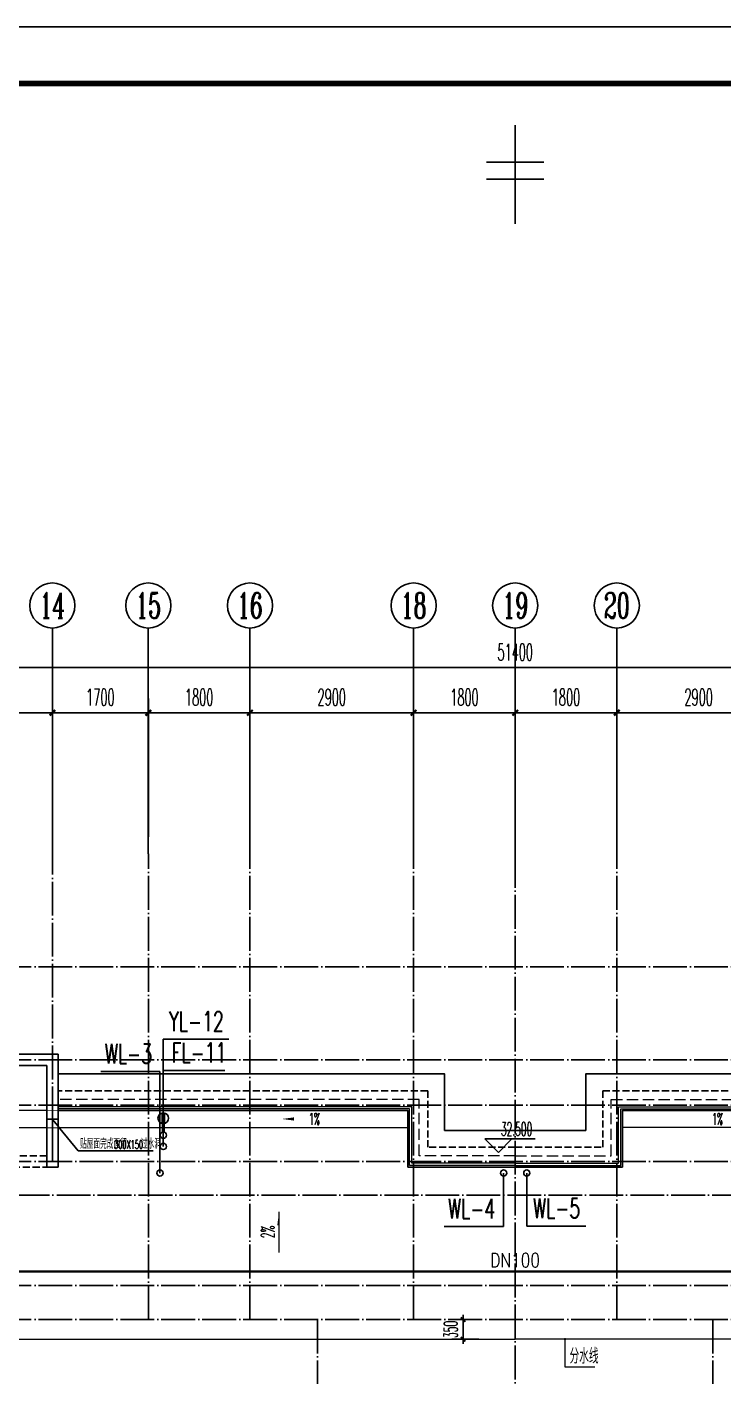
# Model space of a CAD drawing. Extents: x 27938 to 1507990, y 110129 to 923079.
# Drawn here: x 844267 to 856599, y 291913 to 315815 of the extents above; entities that cross this region are included whole.
import ezdxf
from ezdxf.enums import TextEntityAlignment as Align

# ---------------------------------------------------------------- set-up
doc = ezdxf.new("R2010")
doc.units = 0
doc.header["$LTSCALE"] = 1000
doc.header["$MEASUREMENT"] = 0
for name, pattern in [('#P_--_20B1_001_t3$0$DASH', [0.35, 0.25, -0.1]), ('__DASH', [0.35, 0.25, -0.1]), ('DASH', [0.35, 0.25, -0.1]), ('DOTE', [2.42, 2, -0.2, 0.02, -0.2])]:
    doc.linetypes.add(name, pattern=pattern)
for name, color, linetype in [('AXIS', 3, 'Continuous'), ('AXIS_TEXT', 7, 'Continuous'), ('DIM_ELEV', 3, 'Continuous'), ('DIM_LEAD', 3, 'Continuous'), ('DIM_废水', 31, 'Continuous'), ('DIM_污水', 2, 'Continuous'), ('DIM_雨水', 4, 'Continuous'), ('DOTE', 1, 'Continuous'), ('EQUIP_雨水斗', 7, 'Continuous'), ('PIPE-不分区消火栓', 1, 'TG_X'), ('PIPE-雨水', 4, 'TG_Y'), ('ROOF', 4, 'Continuous'), ('TEXT_不分区消火栓', 7, 'Continuous'), ('VPIPE-废水', 31, 'Continuous'), ('VPIPE-污水', 2, 'W'), ('VPIPE-雨水', 4, 'Y'), ('WALL', 9, 'Continuous'), ('WINDOW', 4, 'Continuous'), ('图框', 140, 'Continuous'), ('机电标识类', 1, 'Continuous'), ('污水', 3, 'Continuous'), ('看线', 251, 'Continuous')]:
    doc.layers.add(name, color=color, linetype=linetype)
doc.layers.add('yichutu', color=7, linetype='Continuous', true_color=0xffffff, plot=False)
for name, color, linetype, lineweight in [('平面-排水沟', 86, 'Continuous', 15), ('平面-栏杆', 135, 'Continuous', 15), ('平面-看线', 45, 'Continuous', 15)]:
    doc.layers.add(name, color=color, linetype=linetype, lineweight=lineweight)
doc.styles.add('_TCH_AXIS', font='COMPLEX', dxfattribs={"bigfont": 'GBCBIG'})
doc.styles.add('_TCH_DIM', font='SIMPLEX.shx', dxfattribs={"width": 0.7, "bigfont": 'GBCBIG.shx'})
doc.styles.add('_TCH_DIM_T3', font='SIMPLEX.shx', dxfattribs={"width": 0.494118, "bigfont": 'GBCBIG.shx'})
doc.styles.add('_TWT_PIPEDN', font='SIMPLEX', dxfattribs={"width": 0.8, "height": 3.5, "bigfont": 'HZTXT'})
doc.styles.add('_TWT_SERIAL', font='SIMPLEX', dxfattribs={"width": 0.8, "height": 3.5, "bigfont": 'HZTXT'})
doc.styles.add('COMPLEX', font='COMPLEX')
doc.styles.add('DIM_FONT_T3', font='SIMPLEX', dxfattribs={"width": 0.705882, "bigfont": 'GBCBIG'})
doc.styles.get("Standard").update_dxf_attribs({"font": 'gbenor.shx', "bigfont": 'gbcbig.shx'})
doc.styles.add('TG_LINETYPE', font='SIMPLEX', dxfattribs={"width": 0.8, "height": 3, "bigfont": 'HZTXT'})
doc.linetypes.add('TG_X', pattern='A,2,-0.229,["X",TG_LINETYPE,S=0.1,R=0,X=-0.229,Y=-0.15],0', length=2.229)
doc.linetypes.add('TG_Y', pattern='A,2,-0.229,["Y",TG_LINETYPE,S=0.1,R=0,X=-0.229,Y=-0.15],0', length=2.229)
doc.linetypes.add('W', pattern='A,3,-0.2,["W",Standard,S=0.25,R=0,X=-0.1,Y=-0.115],-0.2', length=3.4)
doc.linetypes.add('Y', pattern='A,3,-0.2,["Y",Standard,S=0.25,R=0,X=-0.1,Y=-0.115],-0.2', length=3.4)
doc.dimstyles.new('_TCH_ARCH&&100', dxfattribs={"dimtxt": 297.5, "dimasz": 100, "dimexe": 250, "dimexo": 300, "dimgap": 126.25, "dimtad": 1, "dimdec": 0, "dimzin": 0, "dimdsep": 46, "dimtxsty": '_TCH_DIM_T3', "dimblk": 'ARCHTICK', "dimcen": 0.09, "dimclrt": 4, "dimazin": 2, "dimtfac": 1, "dimtdec": 0, "dimtix": 1, "dimtmove": 2, "dimatfit": 3, "dimfxl": 100, "dimtolj": 1, "dimtzin": 0, "dimarcsym": 0})
doc.dimstyles.new('_TCH_ARCH&&80', dxfattribs={"dimtxt": 238, "dimasz": 80, "dimexe": 200, "dimexo": 240, "dimgap": 101, "dimtad": 1, "dimdec": 0, "dimzin": 0, "dimdsep": 46, "dimtxsty": '_TCH_DIM_T3', "dimblk": 'ARCHTICK', "dimcen": 0.09, "dimclrt": 4, "dimazin": 2, "dimtfac": 1, "dimtdec": 0, "dimtix": 1, "dimtmove": 2, "dimatfit": 3, "dimfxl": 100, "dimtolj": 1, "dimtzin": 0, "dimarcsym": 0})

# ---------------------------------------------------------------- blocks, each defined once
blk = doc.blocks.new('TK')
at = {"layer": '图框'}
blk.add_lwpolyline([(465375, 548714), (549475, 548714), (549475, 489314), (465375, 489314)], close=True, dxfattribs=at)
blk.add_lwpolyline([(465375, 548714), (549475, 548714), (549475, 489314), (465375, 489314)], close=True, dxfattribs=at)
at = {"layer": '图框', "const_width": 100}
blk.add_lwpolyline([(548475, 490314), (548475, 547714), (467875, 547714), (467875, 490314)], close=True, dxfattribs=at)
blk = doc.blocks.new('GDGDGDSDA')
at = {"layer": 'DOTE', "color": 0, "linetype": 'DOTE', "ltscale": 0.3}
for p, q in [((436135, 370658), (436135, 376108)), ((437835, 367858), (437835, 376108)), ((439635, 367858), (439635, 376108)), ((442535, 367858), (442535, 376108)), ((444335, 376108), (444335, 359558)), ((446135, 367858), (446135, 376108)), ((471335, 374108), (417335, 374108)), ((471335, 372458), (417335, 372458)), ((471335, 371658), (417335, 371658)), ((471335, 370658), (417335, 370658)), ((417335, 370059), (471335, 370059)), ((471335, 368458), (417335, 368458)), ((471335, 367858), (417335, 367858)), ((440835, 367858), (440835, 359558)), ((447835, 367858), (447835, 359558))]:
    blk.add_line(p, q, dxfattribs=at)
blk = doc.blocks.new('GDGDGDGRGD')
at = {"linetype": '__DASH', "ltscale": 0.1}
blk.add_wipeout([(428917, 296115), (428717, 296115), (428717, 295815), (428917, 295815)], dxfattribs=at).dxf.layer = '污水'
at = {"layer": '机电标识类', "color": 250, "linetype": 'DASH', "ltscale": 400}
for p, q in [((428817, 295715), (428817, 296215)), ((428917, 295965), (428717, 295965))]:
    blk.add_line(p, q, dxfattribs=at)
at = {"layer": '污水', "linetype": '__DASH', "ltscale": 0.1, "const_width": 10}
blk.add_lwpolyline([(428917, 296115), (428717, 296115), (428717, 295815), (428917, 295815)], close=True, dxfattribs=at)
blk = doc.blocks.new('yct-841-594-84100-59399.9999999999-100-1000.0')
at = {"layer": 'yichutu', "color": 7, "true_color": 0xffffff}
blk.add_lwpolyline([(0, 0), (0, 59400), (84100, 59400), (84100, 0)], close=True, dxfattribs=at)
blk = doc.blocks.new('_ArchTick')
at = {"color": 0, "linetype": 'ByBlock', "const_width": 0.4}
blk.add_lwpolyline([(-0.5, -0.5), (0.5, 0.5)], dxfattribs=at)
blk = doc.blocks.new('*D921')
at = {"layer": 'Defpoints', "color": 0}
for p in [(851993, 292915), (852515, 292915), (852515, 292565)]:
    blk.add_point(p, dxfattribs=at)
at = {"layer": '平面-排水沟', "color": 0, "lineweight": -2}
for p, q in [((852275, 292915), (851793, 292915)), ((851993, 292915), (851993, 292995)), ((851993, 292565), (851993, 292915)), ((852275, 292565), (851793, 292565)), ((851993, 292565), (851993, 292485))]:
    blk.add_line(p, q, dxfattribs=at)
at = {"layer": '平面-排水沟', "color": 0, "lineweight": -2, "xscale": 80, "yscale": 80, "zscale": 80}
for p, rotation in [((851993, 292915), 270), ((851993, 292565), 90)]:
    blk.add_blockref('_ArchTick', p, dxfattribs=dict(at, rotation=rotation))
at = {"layer": '平面-排水沟', "color": 4, "insert": (851773, 292740), "char_height": 238, "attachment_point": 5, "rotation": 90, "style": '_TCH_DIM_T3'}
blk.add_mtext('\\A1;350', dxfattribs=at)
blk = doc.blocks.new('*D962')
at = {"layer": 'AXIS', "color": 0, "lineweight": -2}
for p, q in [((854717, 301465), (854717, 303915)), ((857617, 301465), (857617, 303915)), ((854717, 303665), (857617, 303665))]:
    blk.add_line(p, q, dxfattribs=at)
at = {"layer": 'Defpoints', "color": 0}
for p in [(857617, 303665), (854717, 301165), (857617, 301165)]:
    blk.add_point(p, dxfattribs=at)
at = {"layer": 'AXIS', "color": 0, "lineweight": -2, "xscale": 100, "yscale": 100, "zscale": 100, "rotation": 180}
blk.add_blockref('_ArchTick', (854717, 303665), dxfattribs=at)
at = {"layer": 'AXIS', "color": 0, "lineweight": -2, "xscale": 100, "yscale": 100, "zscale": 100}
blk.add_blockref('_ArchTick', (857617, 303665), dxfattribs=at)
at = {"layer": 'AXIS', "color": 4, "insert": (856167, 303940), "char_height": 297.5, "attachment_point": 5, "style": '_TCH_DIM_T3'}
blk.add_mtext('\\A1;2900', dxfattribs=at)
blk = doc.blocks.new('*D963')
at = {"layer": 'AXIS', "color": 0, "lineweight": -2}
for p, q in [((852917, 301465), (852917, 303915)), ((854717, 301465), (854717, 303915)), ((852917, 303665), (854717, 303665))]:
    blk.add_line(p, q, dxfattribs=at)
at = {"layer": 'Defpoints', "color": 0}
for p in [(854717, 303665), (852917, 301165), (854717, 301165)]:
    blk.add_point(p, dxfattribs=at)
at = {"layer": 'AXIS', "color": 0, "lineweight": -2, "xscale": 100, "yscale": 100, "zscale": 100, "rotation": 180}
blk.add_blockref('_ArchTick', (852917, 303665), dxfattribs=at)
at = {"layer": 'AXIS', "color": 0, "lineweight": -2, "xscale": 100, "yscale": 100, "zscale": 100}
blk.add_blockref('_ArchTick', (854717, 303665), dxfattribs=at)
at = {"layer": 'AXIS', "color": 4, "insert": (853817, 303940), "char_height": 297.5, "attachment_point": 5, "style": '_TCH_DIM_T3'}
blk.add_mtext('\\A1;1800', dxfattribs=at)
blk = doc.blocks.new('*D971')
at = {"layer": 'AXIS', "color": 0, "lineweight": -2}
for p, q in [((841817, 301465), (841817, 303915)), ((844717, 301465), (844717, 303915)), ((841817, 303665), (844717, 303665))]:
    blk.add_line(p, q, dxfattribs=at)
at = {"layer": 'Defpoints', "color": 0}
for p in [(844717, 303665), (841817, 301165), (844717, 301165)]:
    blk.add_point(p, dxfattribs=at)
at = {"layer": 'AXIS', "color": 0, "lineweight": -2, "xscale": 100, "yscale": 100, "zscale": 100, "rotation": 180}
blk.add_blockref('_ArchTick', (841817, 303665), dxfattribs=at)
at = {"layer": 'AXIS', "color": 0, "lineweight": -2, "xscale": 100, "yscale": 100, "zscale": 100}
blk.add_blockref('_ArchTick', (844717, 303665), dxfattribs=at)
at = {"layer": 'AXIS', "color": 4, "insert": (843267, 303940), "char_height": 297.5, "attachment_point": 5, "style": '_TCH_DIM_T3'}
blk.add_mtext('\\A1;2900', dxfattribs=at)
blk = doc.blocks.new('*D972')
at = {"layer": 'AXIS', "color": 0, "lineweight": -2}
for p, q in [((844717, 301465), (844717, 303915)), ((846417, 301465), (846417, 303915)), ((844717, 303665), (846417, 303665))]:
    blk.add_line(p, q, dxfattribs=at)
at = {"layer": 'Defpoints', "color": 0}
for p in [(846417, 303665), (844717, 301165), (846417, 301165)]:
    blk.add_point(p, dxfattribs=at)
at = {"layer": 'AXIS', "color": 0, "lineweight": -2, "xscale": 100, "yscale": 100, "zscale": 100, "rotation": 180}
blk.add_blockref('_ArchTick', (844717, 303665), dxfattribs=at)
at = {"layer": 'AXIS', "color": 0, "lineweight": -2, "xscale": 100, "yscale": 100, "zscale": 100}
blk.add_blockref('_ArchTick', (846417, 303665), dxfattribs=at)
at = {"layer": 'AXIS', "color": 4, "insert": (845567, 303940), "char_height": 297.5, "attachment_point": 5, "style": '_TCH_DIM_T3'}
blk.add_mtext('\\A1;1700', dxfattribs=at)
blk = doc.blocks.new('*D973')
at = {"layer": 'AXIS', "color": 0, "lineweight": -2}
for p, q in [((846417, 301465), (846417, 303915)), ((848217, 301465), (848217, 303915)), ((846417, 303665), (848217, 303665))]:
    blk.add_line(p, q, dxfattribs=at)
at = {"layer": 'Defpoints', "color": 0}
for p in [(848217, 303665), (846417, 301165), (848217, 301165)]:
    blk.add_point(p, dxfattribs=at)
at = {"layer": 'AXIS', "color": 0, "lineweight": -2, "xscale": 100, "yscale": 100, "zscale": 100, "rotation": 180}
blk.add_blockref('_ArchTick', (846417, 303665), dxfattribs=at)
at = {"layer": 'AXIS', "color": 0, "lineweight": -2, "xscale": 100, "yscale": 100, "zscale": 100}
blk.add_blockref('_ArchTick', (848217, 303665), dxfattribs=at)
at = {"layer": 'AXIS', "color": 4, "insert": (847317, 303940), "char_height": 297.5, "attachment_point": 5, "style": '_TCH_DIM_T3'}
blk.add_mtext('\\A1;1800', dxfattribs=at)
blk = doc.blocks.new('*D974')
at = {"layer": 'AXIS', "color": 0, "lineweight": -2}
for p, q in [((848217, 301465), (848217, 303915)), ((851117, 301465), (851117, 303915)), ((848217, 303665), (851117, 303665))]:
    blk.add_line(p, q, dxfattribs=at)
at = {"layer": 'Defpoints', "color": 0}
for p in [(851117, 303665), (848217, 301165), (851117, 301165)]:
    blk.add_point(p, dxfattribs=at)
at = {"layer": 'AXIS', "color": 0, "lineweight": -2, "xscale": 100, "yscale": 100, "zscale": 100, "rotation": 180}
blk.add_blockref('_ArchTick', (848217, 303665), dxfattribs=at)
at = {"layer": 'AXIS', "color": 0, "lineweight": -2, "xscale": 100, "yscale": 100, "zscale": 100}
blk.add_blockref('_ArchTick', (851117, 303665), dxfattribs=at)
at = {"layer": 'AXIS', "color": 4, "insert": (849667, 303940), "char_height": 297.5, "attachment_point": 5, "style": '_TCH_DIM_T3'}
blk.add_mtext('\\A1;2900', dxfattribs=at)
blk = doc.blocks.new('*D975')
at = {"layer": 'AXIS', "color": 0, "lineweight": -2}
for p, q in [((851117, 301465), (851117, 303915)), ((852917, 301465), (852917, 303915)), ((851117, 303665), (852917, 303665))]:
    blk.add_line(p, q, dxfattribs=at)
at = {"layer": 'Defpoints', "color": 0}
for p in [(852917, 303665), (851117, 301165), (852917, 301165)]:
    blk.add_point(p, dxfattribs=at)
at = {"layer": 'AXIS', "color": 0, "lineweight": -2, "xscale": 100, "yscale": 100, "zscale": 100, "rotation": 180}
blk.add_blockref('_ArchTick', (851117, 303665), dxfattribs=at)
at = {"layer": 'AXIS', "color": 0, "lineweight": -2, "xscale": 100, "yscale": 100, "zscale": 100}
blk.add_blockref('_ArchTick', (852917, 303665), dxfattribs=at)
at = {"layer": 'AXIS', "color": 4, "insert": (852017, 303940), "char_height": 297.5, "attachment_point": 5, "style": '_TCH_DIM_T3'}
blk.add_mtext('\\A1;1800', dxfattribs=at)
blk = doc.blocks.new('*D976')
at = {"layer": 'AXIS', "color": 0, "lineweight": -2}
for p, q in [((827217, 301465), (827217, 304715)), ((878617, 301465), (878617, 304715)), ((827217, 304465), (878617, 304465))]:
    blk.add_line(p, q, dxfattribs=at)
at = {"layer": 'Defpoints', "color": 0}
for p in [(878617, 304465), (827217, 301165), (878617, 301165)]:
    blk.add_point(p, dxfattribs=at)
at = {"layer": 'AXIS', "color": 0, "lineweight": -2, "xscale": 100, "yscale": 100, "zscale": 100, "rotation": 180}
blk.add_blockref('_ArchTick', (827217, 304465), dxfattribs=at)
at = {"layer": 'AXIS', "color": 0, "lineweight": -2, "xscale": 100, "yscale": 100, "zscale": 100}
blk.add_blockref('_ArchTick', (878617, 304465), dxfattribs=at)
at = {"layer": 'AXIS', "color": 4, "insert": (852917, 304740), "char_height": 297.5, "attachment_point": 5, "style": '_TCH_DIM_T3'}
blk.add_mtext('\\A1;51400', dxfattribs=at)
blk = doc.blocks.new('_AXISO')
blk.add_circle((0, 0), 0.5)
at = {"layer": 'AXIS_TEXT', "style": 'COMPLEX', "width": 1.041667}
blk.add_attdef('A', text='', height=0.56, dxfattribs=at).set_placement((-0.25, -0.28), (0.25, -0.28), align=Align.FIT)
blk = doc.blocks.new('$TwtSys$00000139')
at = {"color": 7}
for p, q in [((-19, 92, 0), (-19, -92, 0)), ((19, 92, 0), (19, -92, 0))]:
    blk.add_line(p, q, dxfattribs=at)
blk.add_circle((0, 0, 0), 93.8)

msp = doc.modelspace()

# ---------------------------------------------------------------- hatches: boundary and pattern name
at = {"layer": '平面-排水沟'}
msp.add_hatch(color=8, dxfattribs=at).paths.add_polyline_path([(848732.7, 294822.1), (848732.7, 294582.1), (848700.7, 294582.1)])

# ---------------------------------------------------------------- linework, layer by layer
at = {"color": 8}
for p, q in [((852916.6, 314076.5), (852916.6, 312325.4)), ((852916.6, 314076.5), (852916.6, 312325.4)), ((852409.2, 313419.9), (853424, 313419.9)), ((852409.2, 313419.9), (853424, 313419.9)), ((852409.2, 313116.6), (853424, 313116.6)), ((852409.2, 313116.6), (853424, 313116.6))]:
    msp.add_line(p, q, dxfattribs=at)
at = {"layer": 'AXIS', "color": 8}
for p, q in [((844716.6, 301165.4), (844716.6, 305165.4)), ((846416.6, 301165.4), (846416.6, 305165.4)), ((848216.6, 301165.4), (848216.6, 305165.4)), ((851116.6, 301165.4), (851116.6, 305165.4)), ((852916.6, 301165.4), (852916.6, 305165.4)), ((854716.6, 301165.4), (854716.6, 305165.4))]:
    msp.add_line(p, q, dxfattribs=at)
at = {"layer": 'DIM_ELEV', "color": 8}
for p, q in [((852618.1, 295874.5), (852378.1, 296114.5)), ((852378.1, 296114.5), (853270.3, 296114.5)), ((852618.1, 295874.5), (852858.1, 296114.5))]:
    msp.add_line(p, q, dxfattribs=at)
at = {"layer": 'DIM_LEAD', "color": 8}
msp.add_line((846502, 295905.5), (845172.7, 295905.5), dxfattribs=at)
at = {"layer": 'DIM_废水'}
for p, q in [((846681.6, 295980.4), (846681.6, 297328.7)), ((846681.6, 297328.7), (847774.6, 297328.7))]:
    msp.add_line(p, q, dxfattribs=at)
at = {"layer": 'DIM_污水'}
for p, q in [((846621.8, 297309.2), (845576.2, 297309.2)), ((846621.8, 295510.4), (846621.8, 297309.2)), ((852711.5, 295510.4), (852711.5, 294562)), ((853121.7, 295510.4), (853121.7, 294571.3)), ((852711.5, 294562), (851656.2, 294562)), ((853121.7, 294571.3), (854167.2, 294571.3))]:
    msp.add_line(p, q, dxfattribs=at)
at = {"layer": 'DIM_雨水'}
for p, q in [((846681.6, 296180.4), (846681.6, 297881.6)), ((846681.6, 297881.6), (847845.6, 297881.6))]:
    msp.add_line(p, q, dxfattribs=at)
at = {"layer": 'PIPE-不分区消火栓', "ltscale": 0.5, "const_width": 45}
msp.add_lwpolyline([(843216.6, 293765.4), (862616.6, 293765.4)], dxfattribs=at)
at = {"layer": 'PIPE-雨水', "const_width": 55}
msp.add_lwpolyline([(846681.6, 296235.4), (846681.6, 296386.6)], dxfattribs=at)
at = {"layer": 'ROOF', "color": 8, "ltscale": 0.8}
for points in [[(852916.6, 296265.4), (851666.6, 296265.4), (851666.6, 297265.4), (844816.6, 297265.4)], [(852916.6, 296265.4), (854166.6, 296265.4), (854166.6, 297265.4), (861016.6, 297265.4)], [(852916.6, 295615.4), (851016.6, 295615.4), (851016.6, 296615.4), (844816.6, 296615.4)], [(852916.6, 295615.4), (854816.6, 295615.4), (854816.6, 296615.4), (861016.6, 296615.4)]]:
    msp.add_lwpolyline(points, dxfattribs=at)
at = {"layer": 'VPIPE-废水'}
msp.add_circle((846681.6, 295980.4), 55, dxfattribs=at)
at = {"layer": 'VPIPE-污水'}
for centre in [(846621.8, 295510.4), (852711.5, 295510.4), (853121.7, 295510.4)]:
    msp.add_circle(centre, 55, dxfattribs=at)
at = {"layer": 'VPIPE-雨水'}
msp.add_circle((846681.6, 296180.4), 55, dxfattribs=at)
at = {"layer": 'WALL', "color": 8}
for p, q in [((844816.6, 297615.4), (842716.6, 297615.4)), ((844616.6, 297415.4), (842616.6, 297415.4)), ((844616.6, 295615.4), (844816.6, 295615.4))]:
    msp.add_line(p, q, dxfattribs=at)
at = {"layer": 'WINDOW', "color": 8, "linetype": 'DASH', "ltscale": 0.5}
for p, q in [((844616.6, 295815.4), (841916.6, 295815.4)), ((841916.6, 295615.4), (844616.6, 295615.4))]:
    msp.add_line(p, q, dxfattribs=at)
at = {"layer": '平面-排水沟', "color": 8}
for p, q in [((844616.6, 296615.4), (841916.6, 296615.4)), ((841916.6, 296315.4), (851016.6, 296315.4)), ((863916.6, 296315.4), (854816.6, 296315.4)), ((841766.6, 292565.4), (852916.6, 292565.4)), ((864066.6, 292565.4), (852916.6, 292565.4)), ((853798.1, 292565.4), (853798.1, 292076)), ((853798.1, 292076), (854326.2, 292076))]:
    msp.add_line(p, q, dxfattribs=at)
msp.add_lwpolyline([(849192.6, 296467.5, 0, 0, 0), (848784.8, 296467.5, 0, 56, 0), (848994.8, 296467.5, 0, 0, 0)], format="xyseb", dxfattribs=at)
msp.add_lwpolyline([(848732.7, 294102), (848732.7, 294822.1)], dxfattribs=at)
at = {"layer": '平面-排水沟', "color": 8, "const_width": 21.3}
msp.add_lwpolyline([(853798.1, 292576, 1), (853798.1, 292554.7, 1)], format="xyb", close=True, dxfattribs=at)
at = {"layer": '平面-栏杆', "color": 8}
for points in [[(852916.6, 295685.4), (851086.6, 295685.4), (851086.6, 296685.4), (844816.6, 296685.4)], [(852916.6, 295645.4), (851046.6, 295645.4), (851046.6, 296645.4), (844816.6, 296645.4)], [(852916.6, 295685.4), (854746.6, 295685.4), (854746.6, 296685.4), (861016.6, 296685.4)], [(852916.6, 295645.4), (854786.6, 295645.4), (854786.6, 296645.4), (861016.6, 296645.4)]]:
    msp.add_lwpolyline(points, dxfattribs=at)
at = {"layer": '平面-看线', "color": 8, "linetype": 'DASH', "ltscale": 0.8}
for points in [[(852916.6, 295815.4), (851216.6, 295815.4), (851216.6, 296815.4), (844816.6, 296815.4)], [(852916.6, 295815.4), (854616.6, 295815.4), (854616.6, 296815.4), (861016.6, 296815.4)]]:
    msp.add_lwpolyline(points, dxfattribs=at)
at = {"layer": '看线', "color": 8, "linetype": '#P_--_20B1_001_t3$0$DASH', "ltscale": 0.5}
for points in [[(852916.6, 295965.4), (851366.6, 295965.4), (851366.6, 296965.4), (844816.6, 296965.4)], [(852916.6, 295965.4), (854466.6, 295965.4), (854466.6, 296965.4), (861016.6, 296965.4)]]:
    msp.add_lwpolyline(points, dxfattribs=at)

# ---------------------------------------------------------------- block references
msp.add_blockref('TK', (348239.1, -232898.5))
at = {"layer": 'AXIS', "color": 8}
ref = msp.add_blockref('_AXISO', (844716.6, 305565.4), dxfattribs=dict(at, xscale=800, yscale=800, zscale=800))
ref.add_attrib('A', '14', dxfattribs={"layer": 'AXIS_TEXT', "color": 8, "ltscale": 0.5, "height": 452.55, "style": '_TCH_AXIS', "width": 0.677419}).set_placement((844490.3, 305339.1), (844942.9, 305339.1), align=Align.FIT)
ref = msp.add_blockref('_AXISO', (846416.6, 305565.4), dxfattribs=dict(at, xscale=800, yscale=800, zscale=800))
ref.add_attrib('A', '15', dxfattribs={"layer": 'AXIS_TEXT', "color": 8, "ltscale": 0.5, "height": 452.55, "style": '_TCH_AXIS', "width": 0.724138}).set_placement((846190.3, 305339.1), (846642.9, 305339.1), align=Align.FIT)
ref = msp.add_blockref('_AXISO', (848216.6, 305565.4), dxfattribs=dict(at, xscale=800, yscale=800, zscale=800))
ref.add_attrib('A', '16', dxfattribs={"layer": 'AXIS_TEXT', "color": 8, "ltscale": 0.5, "height": 452.55, "style": '_TCH_AXIS', "width": 0.724138}).set_placement((847990.3, 305339.1), (848442.9, 305339.1), align=Align.FIT)
ref = msp.add_blockref('_AXISO', (851116.6, 305565.4), dxfattribs=dict(at, xscale=800, yscale=800, zscale=800))
ref.add_attrib('A', '18', dxfattribs={"layer": 'AXIS_TEXT', "color": 8, "ltscale": 0.5, "height": 452.55, "style": '_TCH_AXIS', "width": 0.724138}).set_placement((850890.3, 305339.1), (851342.9, 305339.1), align=Align.FIT)
ref = msp.add_blockref('_AXISO', (852916.6, 305565.4), dxfattribs=dict(at, xscale=800, yscale=800, zscale=800))
ref.add_attrib('A', '19', dxfattribs={"layer": 'AXIS_TEXT', "color": 8, "ltscale": 0.5, "height": 452.55, "style": '_TCH_AXIS', "width": 0.724138}).set_placement((852690.3, 305339.1), (853142.9, 305339.1), align=Align.FIT)
ref = msp.add_blockref('_AXISO', (854716.6, 305565.4), dxfattribs=dict(at, xscale=800, yscale=800, zscale=800))
ref.add_attrib('A', '20', dxfattribs={"layer": 'AXIS_TEXT', "color": 8, "ltscale": 0.5, "height": 452.55, "style": '_TCH_AXIS', "width": 0.617647}).set_placement((854490.3, 305339.1), (854942.9, 305339.1), align=Align.FIT)
at = {"layer": 'DOTE', "color": 169}
msp.add_blockref('GDGDGDSDA', (408581.8, -74943), dxfattribs=at)
at = {"layer": 'EQUIP_雨水斗'}
msp.add_blockref('$TwtSys$00000139', (846681.6, 296480.4), dxfattribs=at)

# ---------------------------------------------------------------- texts
at = {"layer": 'DIM_ELEV', "color": 7, "style": '_TCH_DIM', "width": 0.494118}
msp.add_text('32.500', height=238, dxfattribs=at).set_placement((852663.9, 296170.5))
at = {"layer": 'DIM_LEAD', "color": 7, "style": '_TCH_DIM'}
for s, height, width, p in [('贴屋面完成面留', 168.79, 0.7, (845207.7, 295940.5)), ('300X150', 148.75, 0.494118, (845809.8, 295940.5)), ('过水洞', 168.79, 0.7, (846285.8, 295940.5))]:
    msp.add_text(s, height=height, dxfattribs=dict(at, width=width)).set_placement(p)
at = {"layer": 'DIM_废水', "color": 7, "style": '_TWT_SERIAL', "width": 0.64}
msp.add_text('FL-11', height=350, dxfattribs=at).set_placement((846830, 297468.7))
at = {"layer": 'DIM_污水', "color": 7, "style": '_TWT_SERIAL', "width": 0.64}
for s, p in [('WL-3', (845646.2, 297449.2)), ('WL-4', (851726.2, 294702)), ('WL-5', (853233.2, 294711.3))]:
    msp.add_text(s, height=350, dxfattribs=at).set_placement(p)
at = {"layer": 'DIM_雨水', "color": 7, "style": '_TWT_SERIAL', "width": 0.64}
msp.add_text('YL-12', height=350, dxfattribs=at).set_placement((846783.6, 298021.6))
at = {"layer": 'TEXT_不分区消火栓', "style": '_TWT_PIPEDN', "width": 0.8}
msp.add_text('DN100', height=250, dxfattribs=at).set_placement((852473.7, 293840.4))
msp.add_text('DN100', height=250, dxfattribs=at).set_placement((852473.7, 293840.4))
at = {"layer": '平面-排水沟', "color": 7}
for s, height, style, width, p in [('1%', 208.25, '_TCH_DIM', 0.494118, (849262.6, 296363.4)), ('1%', 208.25, '_TCH_DIM', 0.494118, (856403.9, 296363.4)), ('分水线', 270.07, 'DIM_FONT_T3', 0.705882, (853879.1, 292132))]:
    msp.add_text(s, height=height, dxfattribs=dict(at, style=style, width=width)).set_placement(p)
at = {"layer": '平面-排水沟', "color": 7, "style": '_TCH_DIM', "width": 0.494118}
msp.add_text('2%', height=238, rotation=90.0006, dxfattribs=at).set_placement((848652.6, 294355.7))

# ---------------------------------------------------------------- dimensions: what is measured, and where the dimension line sits
at = {"layer": 'AXIS', "color": 8}
for p1, p2, distance, picture, middle in [((827216.6, 301165.4), (878616.6, 301165.4), 3300, '*D976', (852916.6, 304740.4)), ((841816.6, 301165.4), (844716.6, 301165.4), 2500, '*D971', (843266.6, 303940.4)), ((844716.6, 301165.4), (846416.6, 301165.4), 2500, '*D972', (845566.6, 303940.4)), ((846416.6, 301165.4), (848216.6, 301165.4), 2500, '*D973', (847316.6, 303940.4)), ((848216.6, 301165.4), (851116.6, 301165.4), 2500, '*D974', (849666.6, 303940.4)), ((851116.6, 301165.4), (852916.6, 301165.4), 2500, '*D975', (852016.6, 303940.4)), ((852916.6, 301165.4), (854716.6, 301165.4), 2500, '*D963', (853816.6, 303940.4)), ((854716.6, 301165.4), (857616.6, 301165.4), 2500, '*D962', (856166.6, 303940.4))]:
    dim = msp.add_aligned_dim(p1=p1, p2=p2, distance=distance, dimstyle='_TCH_ARCH&&100', dxfattribs=at)
    dim.commit()
    dim.dimension.update_dxf_attribs({"geometry": picture, "text_midpoint": middle})
at = {"layer": '平面-排水沟', "color": 8}
dim = msp.add_aligned_dim(p1=(852514.5, 292565.4), p2=(852514.5, 292915.4), distance=522, dimstyle='_TCH_ARCH&&80', dxfattribs=at)
dim.commit()
dim.dimension.update_dxf_attribs({"geometry": '*D921', "text_midpoint": (851772.6, 292740.4)})

# ---------------------------------------------------------------- next in the draw order: block references
at = {"color": 8, "xscale": -1}
msp.add_blockref('GDGDGDGRGD', (1273533.4, 500), dxfattribs=at)

# ---------------------------------------------------------------- next in the draw order: linework, layer by layer
at = {"layer": 'DIM_LEAD', "color": 8}
msp.add_line((844714.6, 296465.4), (845172.7, 295905.5), dxfattribs=at)
at = {"layer": 'DIM_LEAD', "color": 8, "const_width": 20}
msp.add_lwpolyline([(844721.1, 296473, 1), (844708.1, 296457.8, 1)], format="xyb", close=True, dxfattribs=at)
msp.add_lwpolyline([(844721.1, 296473, 1), (844708.1, 296457.8, 1)], format="xyb", close=True, dxfattribs=at)
at = {"layer": 'WALL', "color": 8}
for p, q in [((844816.6, 295615.4), (844816.6, 297615.4)), ((844616.6, 295615.4), (844616.6, 297415.4))]:
    msp.add_line(p, q, dxfattribs=at)

# ---------------------------------------------------------------- next in the draw order: block references
at = {"layer": 'yichutu'}
msp.add_blockref('yct-841-594-84100-59399.9999999999-100-1000.0', (813614.1, 256415.2), dxfattribs=at)

doc.saveas('drawing.dxf')
